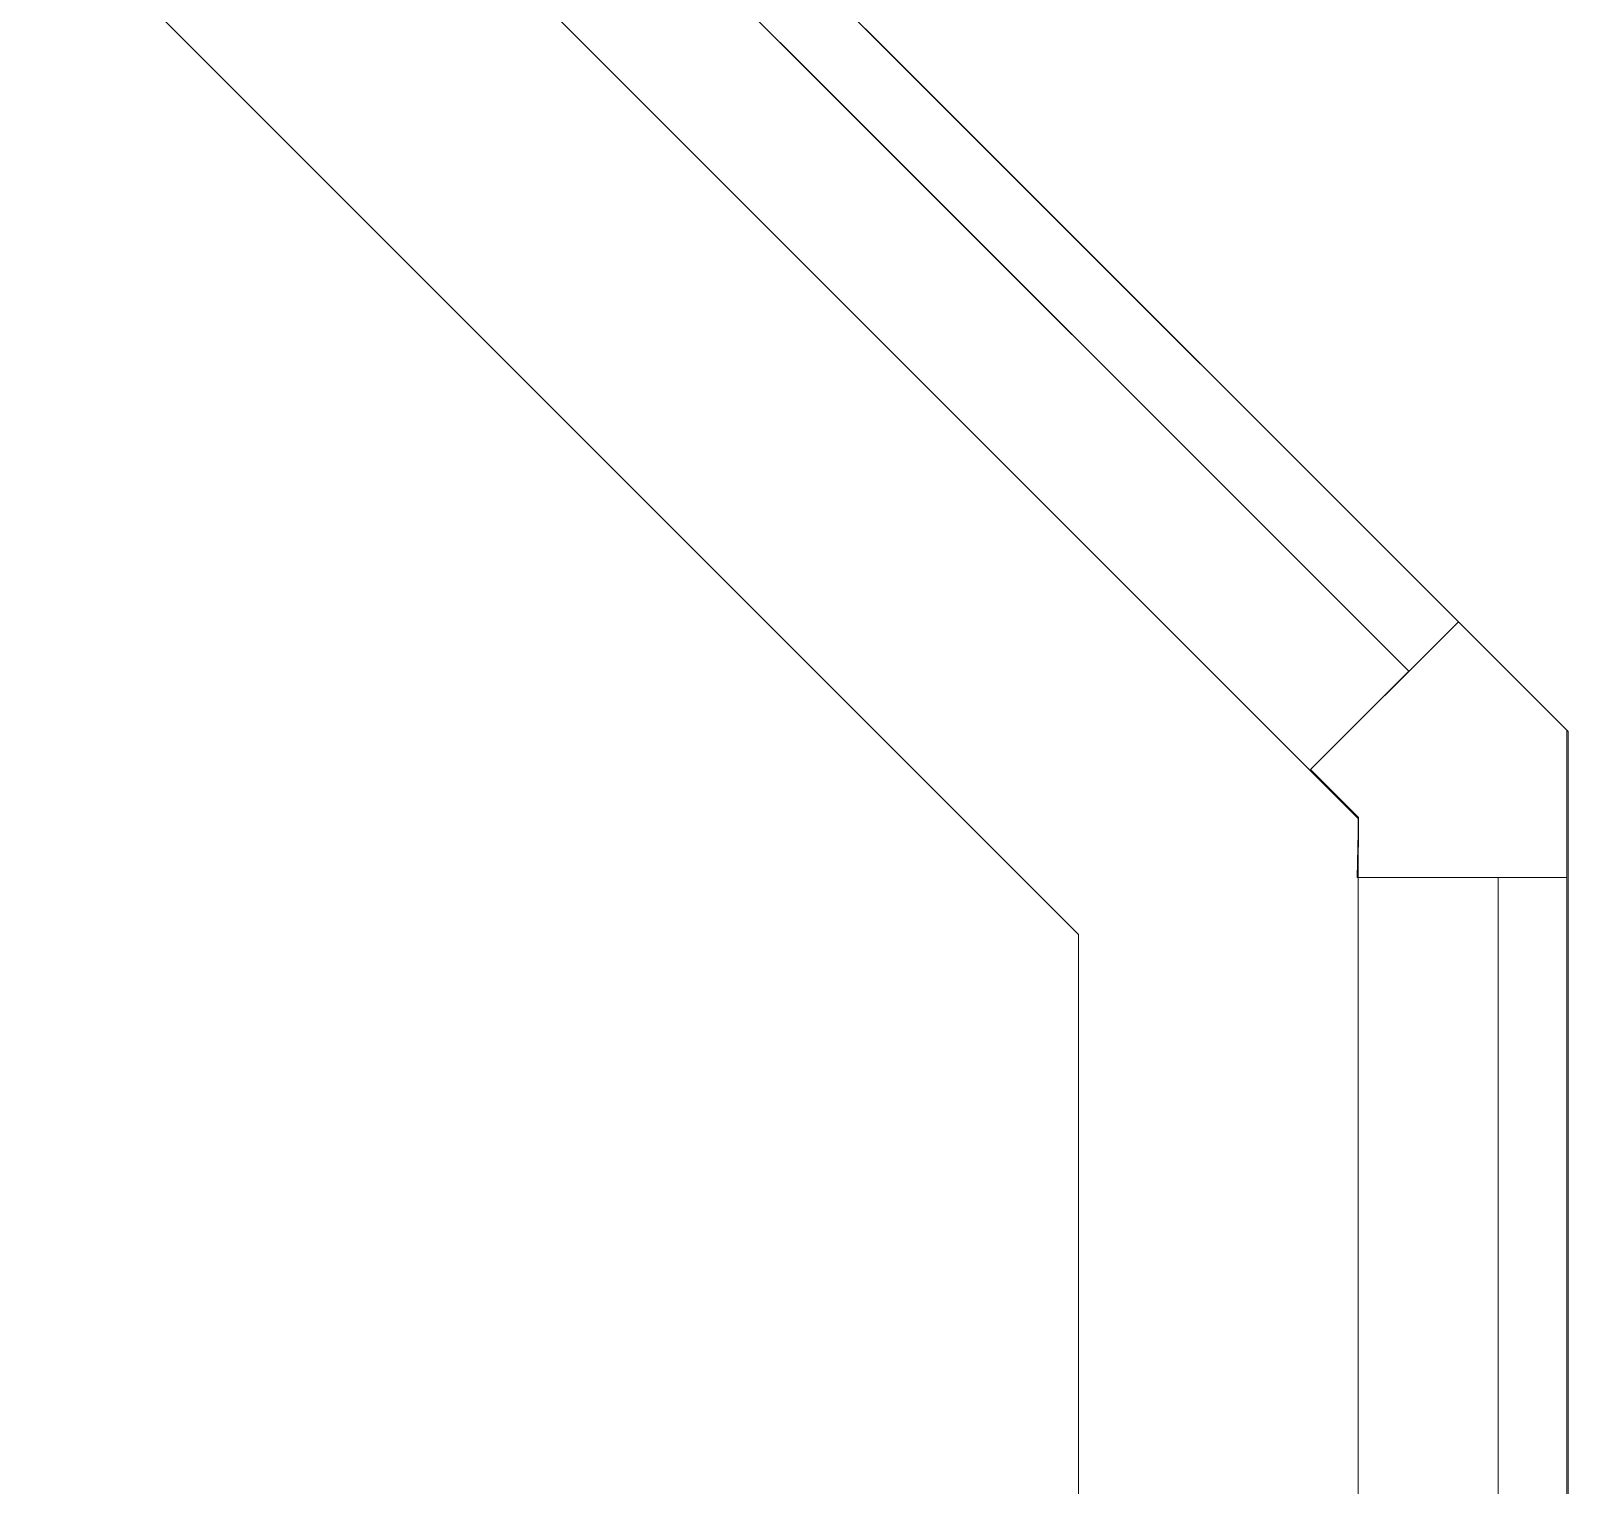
# Model space of a CAD drawing. Header units: inches. Extents: x -865 to 1895, y -762 to 1388.
# Drawn here: x 1842.72 to 1886.67, y 159.25 to 200.83 of the extents above; entities that cross this region are included whole.
import ezdxf

# ---------------------------------------------------------------- set-up
doc = ezdxf.new("R2010")
doc.units = ezdxf.units.IN
doc.header["$MEASUREMENT"] = 0
for name, color, linetype, lineweight in [('4th Floor Revit Background_dwg', 8, 'Continuous', 9), ('8309_BB$0$BB_WIN_SILL', 7, 'Continuous', 9), ('A-EXIST-GLAZ', 7, 'Continuous', 9), ('A-FLOR', 192, 'Continuous', 13)]:
    doc.layers.add(name, color=color, linetype=linetype, lineweight=lineweight)

# ---------------------------------------------------------------- blocks, each defined once
blk = doc.blocks.new('4th Floor Revit Background_dwg__O4-2868494-4th Floor New Construction - Partition Plan')
at = {"layer": '8309_BB$0$BB_WIN_SILL', "flags": 128}
blk.add_lwpolyline([(0.61, -0.6093), (0.61, -0.2579), (0.3521, 0), (0, -0.3521), (0.1143, -0.4664), (0.1109, -0.6093)], close=True, dxfattribs=at)
blk = doc.blocks.new('4th Floor Revit Background_dwg-1506688-4th Floor New Construction - Partition Plan')
at = {"layer": 'A-EXIST-GLAZ'}
blk.add_line((2964.047, 1098.243), (3038.785, 1023.505), dxfattribs=at)
at = {"layer": 'A-EXIST-GLAZ', "flags": 128}
for points in [[(2924.716, 1100.195), (2959.434, 1100.195), (2959.434, 1096.195), (2960.438, 1096.195), (2961.217, 1095.413), (2964.047, 1098.243), (3001.256, 1061.034), (2998.427, 1058.206), (2999.983, 1056.65), (3002.811, 1059.479), (3038.785, 1023.505), (3035.975, 1020.695), (3037.346, 1019.323), (3037.338, 1017.609), (3041.338, 1017.609), (3041.338, 965.88), (3037.454, 965.88), (3037.454, 963.68), (3041.338, 963.68), (3041.338, 909.88)], [(3037.338, 966.741), (3037.338, 1019.295), (2960.438, 1096.195), (2961.142, 1095.488), (2965.381, 1099.727), (2962.92, 1102.195), (2924.716, 1102.195), (2924.716, 1096.195), (2918.716, 1096.195), (2918.716, 1102.195), (2924.716, 1102.195), (2924.716, 1140.402), (2924.716, 1136.913), (2918.716, 1136.913)], [(2959.434, 1096.195), (2959.434, 1102.19), (2962.92, 1102.19), (3043.338, 1021.78)], [(2923.716, 1088.195), (2957.125, 1088.195), (3029.338, 1015.981), (3029.338, 966.741)], [(2919.257, 268.448), (2919.257, 267.914), (2925.257, 267.914), (2963.472, 267.914), (3043.338, 347.78), (3043.338, 1021.78)], [(2964.599, 271.869), (3041.338, 348.608), (3041.338, 1017.609)]]:
    blk.add_lwpolyline(points, dxfattribs=at)
at = {"xscale": 12, "yscale": 12, "zscale": 12}
blk.add_blockref('4th Floor Revit Background_dwg__O4-2868494-4th Floor New Construction - Partition Plan', (3035.975, 1024.92), dxfattribs=at)

msp = doc.modelspace()

# ---------------------------------------------------------------- linework, layer by layer
at = {"layer": 'A-FLOR'}
for p, q in [((1886.622, 180.838), (1806.252, 261.207)), ((1886.622, -493.251), (1886.622, 180.838))]:
    msp.add_line(p, q, dxfattribs=at)

# ---------------------------------------------------------------- block references
at = {"layer": '4th Floor Revit Background_dwg', "color": 7}
msp.add_blockref('4th Floor Revit Background_dwg-1506688-4th Floor New Construction - Partition Plan', (-1156.673, -840.988), dxfattribs=at)

doc.saveas('drawing.dxf')
